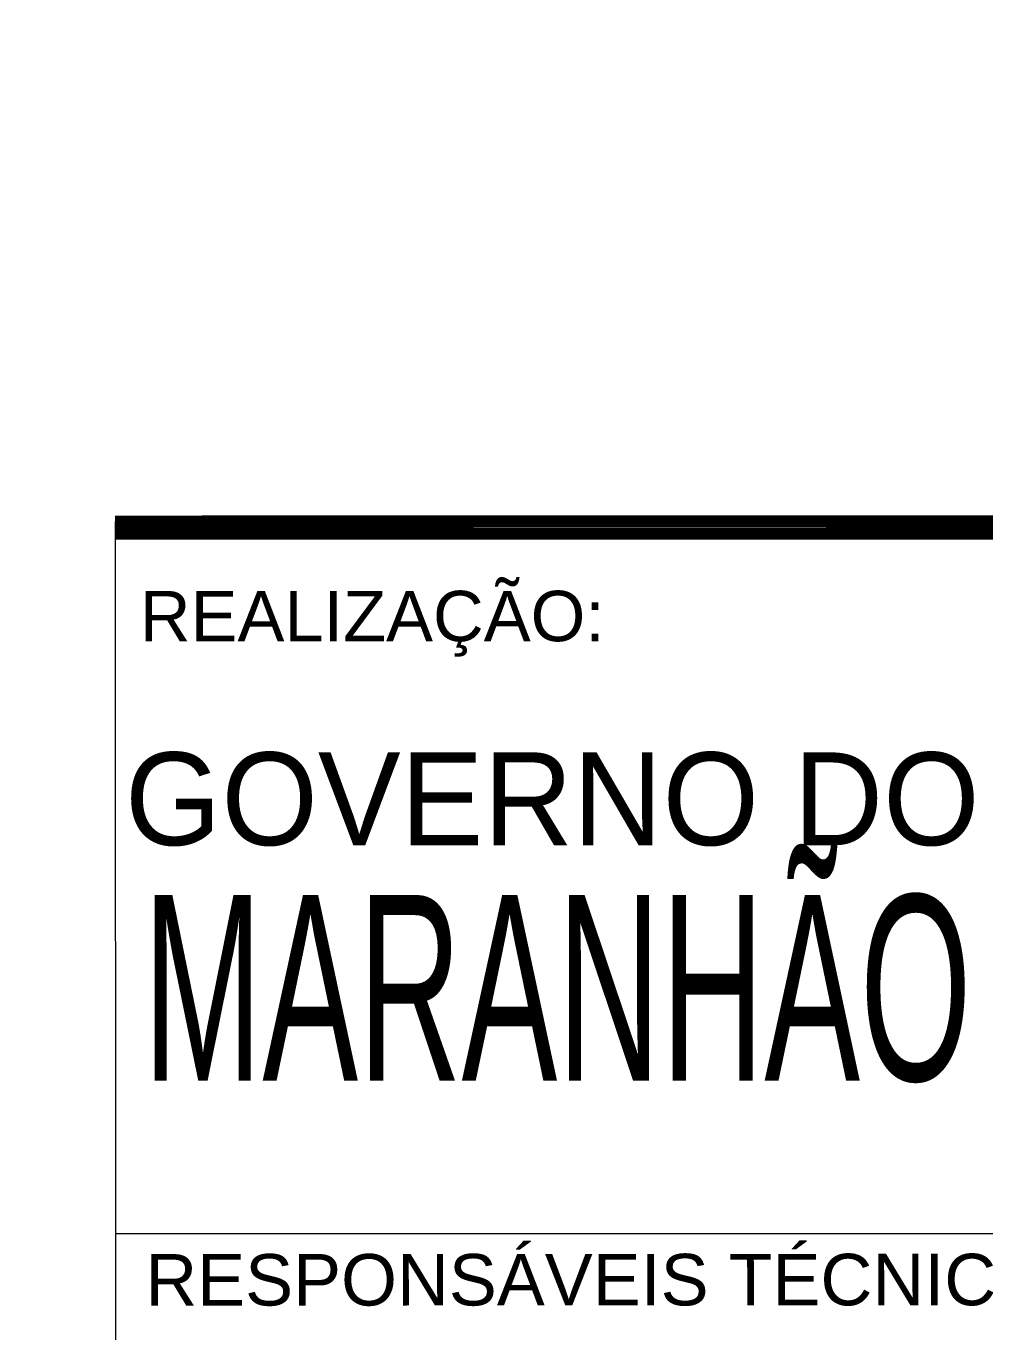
# Model space of a CAD drawing. Extents: x 578787 to 581140, y 9719065 to 9720647.
# Drawn here: x 580684.1 to 580755.2, y 9719719.6 to 9719816.3 of the extents above; entities that cross this region are included whole.
import ezdxf
from ezdxf.enums import TextEntityAlignment as Align

# ---------------------------------------------------------------- set-up
doc = ezdxf.new("R2010")
doc.units = 0
doc.layers.get('0').update_dxf_attribs({"lineweight": 0})
doc.layers.add('ARQ_COTAS', color=1, linetype='Continuous', lineweight=0)
doc.layers.add('FL_FORMATO', color=1, linetype='Continuous', lineweight=0)
doc.styles.add('TEXTO DO CARIMBO', font='arial.ttf')
doc.styles.add('TXT-ESTD', font='Franklin Gothic Book', dxfattribs={"height": 25})
doc.styles.add('TXT_PROJETO', font='Swis721 LtCn BT')
doc.dimstyles.new('CT_POLIGONAL', dxfattribs={"dimtxt": 0.25, "dimasz": 1, "dimexe": 0.065, "dimexo": 0.05, "dimgap": 0.2, "dimtad": 1, "dimtoh": 1, "dimzin": 4, "dimdsep": 46, "dimtxsty": 'TXT_PROJETO', "dimblk1": 'BL100', "dimblk2": 'BL100', "dimsah": 1, "dimcen": 0.09, "dimse1": 1, "dimse2": 1, "dimsd1": 1, "dimsd2": 1, "dimclrd": 1, "dimclrt": 2, "dimadec": 0, "dimazin": 0, "dimtfac": 1, "dimtdec": 4, "dimtmove": 0, "dimatfit": 3, "dimfxl": 0.1, "dimtolj": 1, "dimtzin": 0, "dimarcsym": 0})

# ---------------------------------------------------------------- blocks, each defined once
blk = doc.blocks.new('*D4EE1')
at = {"color": 2, "insert": (580632.467, 9719831.057), "char_height": 0.25, "attachment_point": 8, "rotation": 37.39326, "style": 'TXT_PROJETO'}
blk.add_mtext('245.02', dxfattribs=at)
blk = doc.blocks.new('BL100')
at = {"layer": 'ARQ_COTAS'}
for p, q in [((0, -1.041), (0, 1.041)), ((-1.041, 0), (1.041, 0))]:
    blk.add_line(p, q, dxfattribs=at)
blk.add_circle((0, 0), 0.5, dxfattribs=at)

msp = doc.modelspace()

# ---------------------------------------------------------------- linework, layer by layer
at = {"layer": 'FL_FORMATO', "color": 5}
for p, q in [((580690.703, 9719779.602), (580690.776, 9719643.801)), ((580690.731, 9719726.861), (580790.046, 9719726.861))]:
    msp.add_line(p, q, dxfattribs=at)
at = {"layer": 'FL_FORMATO', "color": 10}
msp.add_lwpolyline([(580690.703, 9719779.602, 0.895, 0.895, 0), (581118.253, 9719779.733, 0.895, 0.895, 0)], format="xyseb", dxfattribs=at)
at = {"layer": 'FL_FORMATO', "color": 242}
msp.add_lwpolyline([(580690.703, 9719778.699, 0.895, 0.895, 0), (581118.253, 9719778.83, 0.895, 0.895, 0)], format="xyseb", dxfattribs=at)

# ---------------------------------------------------------------- texts
at = {"layer": 'FL_FORMATO', "color": 1, "style": 'TEXTO DO CARIMBO'}
for s, height, p in [('REALIZAÇÃO:', 3.73103, (580692.532, 9719770.729)), ('RESPONSÁVEIS TÉCNICOS:', 3.81344, (580692.939, 9719721.529, -98.017))]:
    msp.add_text(s, height=height, rotation=0.023, dxfattribs=at).set_placement(p)
at = {"layer": 'FL_FORMATO', "color": 250, "style": 'TXT-ESTD'}
msp.add_text('GOVERNO DO', height=6.8744, dxfattribs=at).set_placement((580723.094, 9719762.507), align=Align.TOP_CENTER)
at = {"layer": 'FL_FORMATO', "color": 250, "style": 'TXT-ESTD', "width": 0.560073}
msp.add_text('MARANHÃO', height=13.7488, dxfattribs=at).set_placement((580692.768, 9719738.194), (580754.163, 9719738.194), align=Align.FIT)

# ---------------------------------------------------------------- dimensions: what is measured, and where the dimension line sits
dim = msp.add_aligned_dim(p1=(580729.921, 9719905.296), p2=(580535.256, 9719756.5), distance=0, dimstyle='CT_POLIGONAL')
dim.commit()
dim.dimension.update_dxf_attribs({"geometry": '*D4EE1', "text_midpoint": (580632.39, 9719831.158)})

doc.saveas('drawing.dxf')
